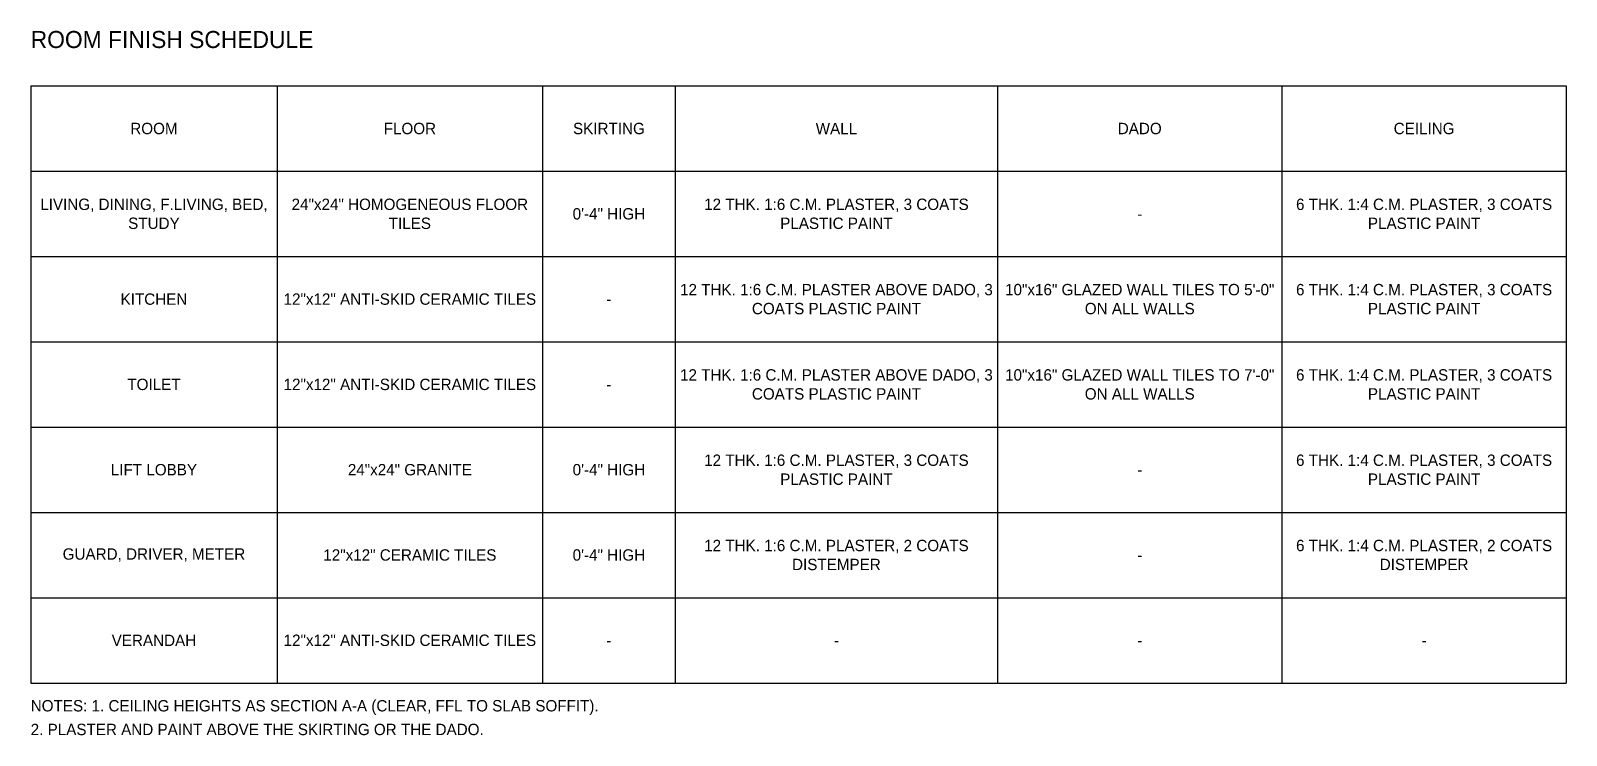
# Model space of a CAD drawing. Header units: millimetres. Extents: x -4369 to 320704, y -106852 to 19948.
# Drawn here: x 0 to 16200, y -106852 to -99417 of the extents above; entities that cross this region are included whole.
import ezdxf

# ---------------------------------------------------------------- set-up
doc = ezdxf.new("R2010")
doc.units = ezdxf.units.MM
doc.layers.add('A-SCHED', color=7, linetype='Continuous')
doc.layers.add('A-SCHED-TEXT', color=2, linetype='Continuous')

msp = doc.modelspace()

# ---------------------------------------------------------------- linework, layer by layer
at = {"layer": 'A-SCHED'}
for p, q in [((0, -100000), (16200, -100000)), ((0, -100000), (0, -106300)), ((2600, -100000), (2600, -106300)), ((5400, -100000), (5400, -106300)), ((6800, -100000), (6800, -106300)), ((10200, -100000), (10200, -106300)), ((13200, -100000), (13200, -106300)), ((16200, -100000), (16200, -106300)), ((0, -100900), (16200, -100900)), ((0, -101800), (16200, -101800)), ((0, -102700), (16200, -102700)), ((0, -103600), (16200, -103600)), ((0, -104500), (16200, -104500)), ((0, -105400), (16200, -105400)), ((0, -106300), (16200, -106300))]:
    msp.add_line(p, q, dxfattribs=at)

# ---------------------------------------------------------------- texts
at = {"layer": 'A-SCHED-TEXT'}
for s, height, p in [('ROOM FINISH SCHEDULE', 180, (0, -99600)), ('NOTES: 1. CEILING HEIGHTS AS SECTION A-A (CLEAR, FFL TO SLAB SOFFIT).', 120, (0, -106600)), ('2. PLASTER AND PAINT ABOVE THE SKIRTING OR THE DADO.', 120, (0, -106850))]:
    msp.add_text(s, height=height, dxfattribs=at).set_placement(p)
at = {"layer": 'A-SCHED-TEXT', "char_height": 120, "attachment_point": 5}
for s, insert, width in [('ROOM', (1300, -100450), 2500), ('FLOOR', (4000, -100450), 2700), ('SKIRTING', (6100, -100450), 1300), ('WALL', (8500, -100450), 3300), ('DADO', (11700, -100450), 2900), ('CEILING', (14700, -100450), 2900), ('LIVING, DINING, F.LIVING, BED, STUDY', (1300, -101350), 2500), ('24"x24" HOMOGENEOUS FLOOR TILES', (4000, -101350), 2700), ('12 THK. 1:6 C.M. PLASTER, 3 COATS PLASTIC PAINT', (8500, -101350), 3300), ('6 THK. 1:4 C.M. PLASTER, 3 COATS PLASTIC PAINT', (14700, -101350), 2900), ('0\'-4" HIGH', (6100, -101350), 1300), ('-', (11700, -101350), 2900), ('KITCHEN', (1300, -102250), 2500), ('12"x12" ANTI-SKID CERAMIC TILES', (4000, -102250), 2700), ('12 THK. 1:6 C.M. PLASTER ABOVE DADO, 3 COATS PLASTIC PAINT', (8500, -102250), 3300), ('10"x16" GLAZED WALL TILES TO 5\'-0" ON ALL WALLS', (11700, -102250), 2900), ('6 THK. 1:4 C.M. PLASTER, 3 COATS PLASTIC PAINT', (14700, -102250), 2900), ('-', (6100, -102250), 1300), ('12 THK. 1:6 C.M. PLASTER ABOVE DADO, 3 COATS PLASTIC PAINT', (8500, -103150), 3300), ('10"x16" GLAZED WALL TILES TO 7\'-0" ON ALL WALLS', (11700, -103150), 2900), ('6 THK. 1:4 C.M. PLASTER, 3 COATS PLASTIC PAINT', (14700, -103150), 2900), ('TOILET', (1300, -103150), 2500), ('12"x12" ANTI-SKID CERAMIC TILES', (4000, -103150), 2700), ('-', (6100, -103150), 1300), ('LIFT LOBBY', (1300, -104050), 2500), ('24"x24" GRANITE', (4000, -104050), 2700), ('0\'-4" HIGH', (6100, -104050), 1300), ('12 THK. 1:6 C.M. PLASTER, 3 COATS PLASTIC PAINT', (8500, -104050), 3300), ('6 THK. 1:4 C.M. PLASTER, 3 COATS PLASTIC PAINT', (14700, -104050), 2900), ('-', (11700, -104050), 2900), ('12 THK. 1:6 C.M. PLASTER, 2 COATS DISTEMPER', (8500, -104950), 3300), ('6 THK. 1:4 C.M. PLASTER, 2 COATS DISTEMPER', (14700, -104950), 2900), ('GUARD, DRIVER, METER', (1300, -104950), 2500), ('12"x12" CERAMIC TILES', (4000, -104950), 2700), ('0\'-4" HIGH', (6100, -104950), 1300), ('-', (11700, -104950), 2900), ('VERANDAH', (1300, -105850), 2500), ('12"x12" ANTI-SKID CERAMIC TILES', (4000, -105850), 2700), ('-', (6100, -105850), 1300), ('-', (8500, -105850), 3300), ('-', (11700, -105850), 2900), ('-', (14700, -105850), 2900)]:
    msp.add_mtext(s, dxfattribs=dict(at, insert=insert, width=width))

doc.saveas('drawing.dxf')
